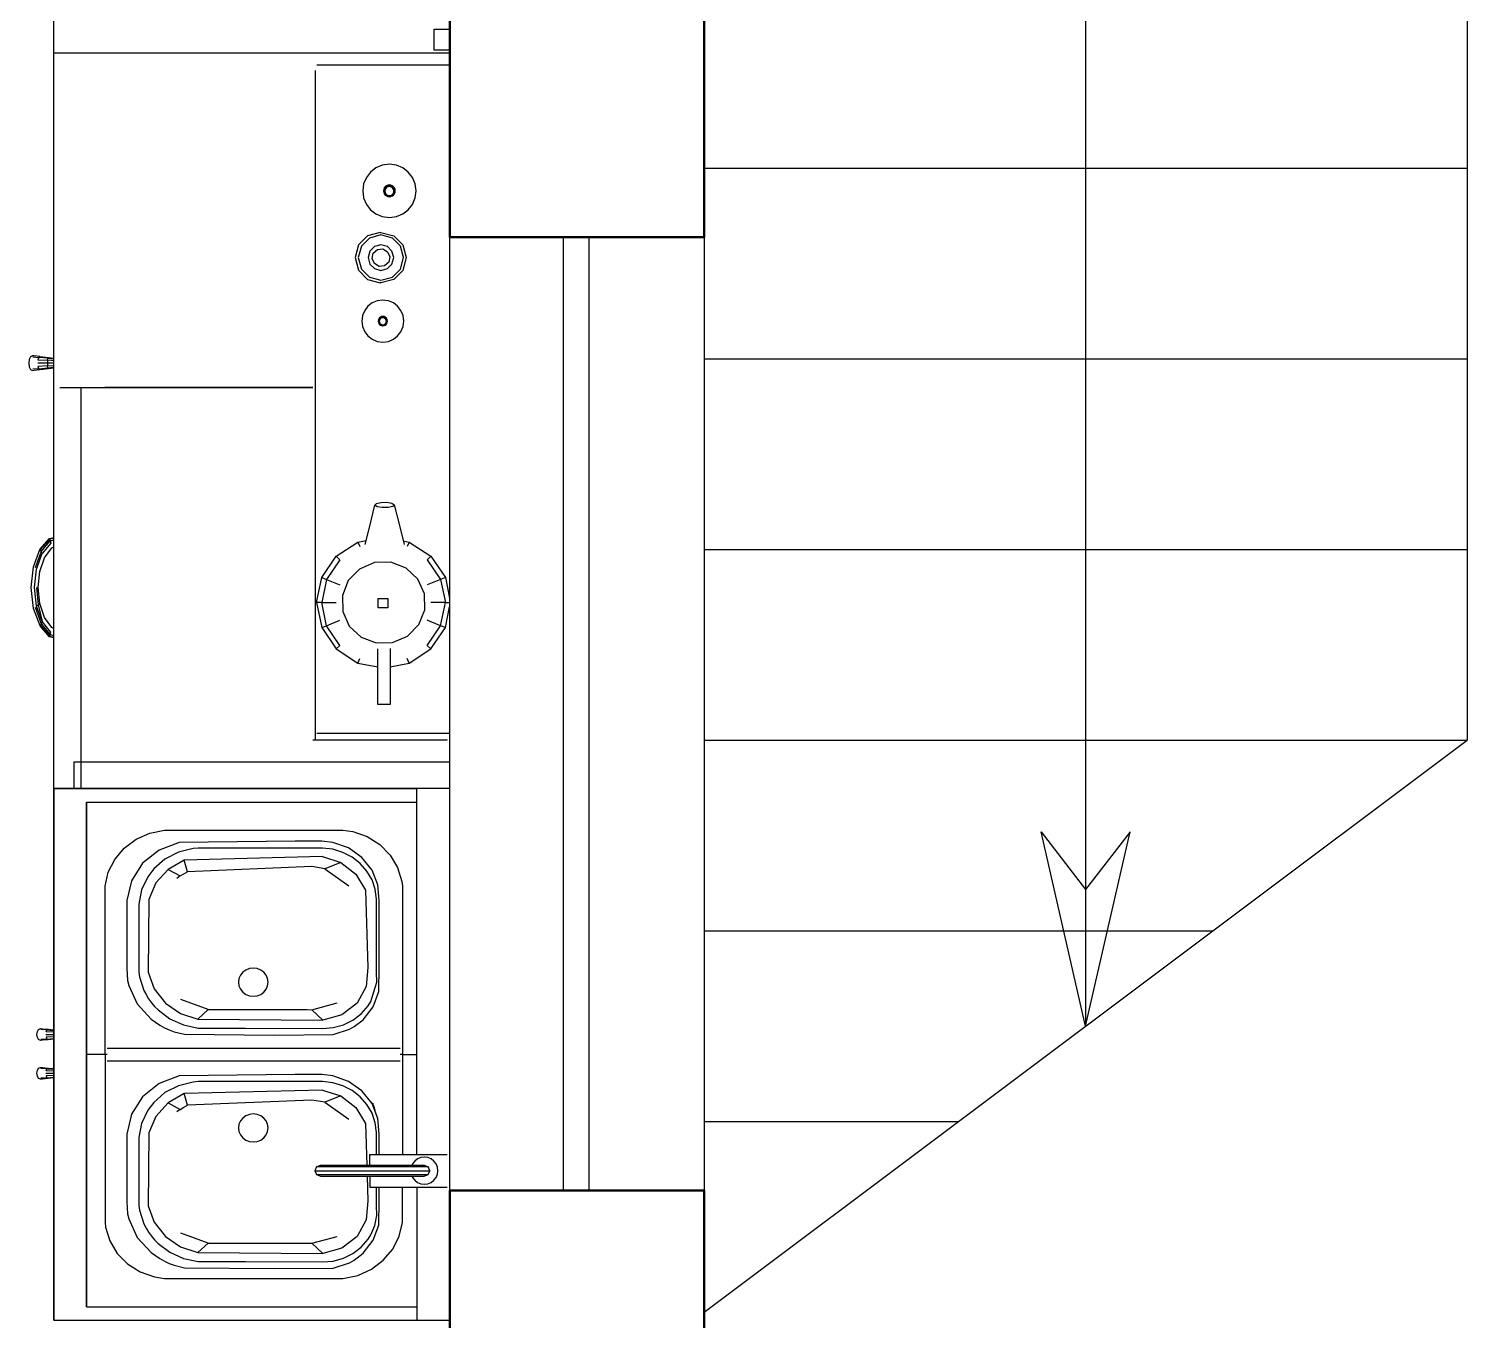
# Model space of a CAD drawing. Header units: inches. Extents: x 2870606 to 3671143, y -733551 to -473558.
# Drawn here: x 2881344 to 2883606, y -489362 to -487330 of the extents above; entities that cross this region are included whole.
import ezdxf

# ---------------------------------------------------------------- set-up
doc = ezdxf.new("R2010")
doc.units = ezdxf.units.IN
doc.header["$MEASUREMENT"] = 0

msp = doc.modelspace()

# ---------------------------------------------------------------- linework, layer by layer
at = {"color": 7, "lineweight": 50}
for p, q in [((2882405.64, -480657.31), (2882405.64, -487657.56)), ((2882005.64, -485907.37), (2882005.64, -487657.56)), ((2882005.64, -487657.56), (2882405.64, -487657.56)), ((2882005.64, -489157.56), (2882005.64, -490657.37)), ((2882005.64, -489157.56), (2882405.64, -489157.56)), ((2882405.64, -489157.56), (2882405.64, -491057.37))]:
    msp.add_line(p, q, dxfattribs=at)
at = {"color": 7}
for p, q in [((2883605.95, -483949.31), (2883605.95, -488449.31)), ((2883005.79, -484001.68), (2883005.79, -488899.31)), ((2882405.64, -487549.31), (2883605.95, -487549.31)), ((2882405.64, -487849.31), (2883605.95, -487849.31)), ((2882405.64, -488149.31), (2883605.95, -488149.31)), ((2882405.64, -488449.31), (2883605.95, -488449.31)), ((2882405.64, -489349.31), (2883605.95, -488449.31)), ((2882405.64, -488749.31), (2883205.84, -488749.31)), ((2882405.64, -489049.31), (2882805.74, -489049.31)), ((2882405.64, -489157.56), (2882005.64, -489157.56))]:
    msp.add_line(p, q, dxfattribs=at)
for p, q in [((2881383.16, -487367.81), (2881383.13, -486525.84)), ((2881981.24, -487330.3), (2882005.6, -487330.3)), ((2881981.24, -487363.69), (2881981.24, -487330.3)), ((2881383.16, -487368.11), (2881382.98, -487368.11)), ((2881383.16, -487367.81), (2881388.4, -487367.81)), ((2881383.18, -487894.05), (2881383.16, -487367.81)), ((2881383.35, -487367.81), (2881383.16, -487367.81)), ((2881383.35, -487367.51), (2881388.58, -487367.51)), ((2881388.4, -487367.81), (2882005.41, -487367.79)), ((2881388.58, -487367.51), (2882005.6, -487367.49)), ((2882005.6, -487363.69), (2881981.24, -487363.69)), ((2881796.83, -487386.41), (2882005.41, -487386.4)), ((2881794.48, -488448.15), (2881794.44, -487395.68)), ((2881889.59, -487548.7), (2881881.1, -487555.27)), ((2881899.62, -487544.47), (2881889.59, -487548.7)), ((2881910.77, -487542.97), (2881899.62, -487544.47)), ((2881921.92, -487544.47), (2881910.77, -487542.97)), ((2881931.95, -487548.7), (2881921.92, -487544.47)), ((2881940.45, -487555.27), (2881931.95, -487548.7)), ((2881870.29, -487573.8), (2881868.79, -487584.96)), ((2881874.53, -487563.77), (2881870.29, -487573.8)), ((2881881.1, -487555.27), (2881874.53, -487563.77)), ((2881910.77, -487575.68), (2881908.31, -487576.01)), ((2881913.24, -487576.01), (2881910.77, -487575.68)), ((2881947.01, -487563.77), (2881940.45, -487555.27)), ((2881951.25, -487573.8), (2881947.01, -487563.77)), ((2881952.75, -487584.95), (2881951.25, -487573.8)), ((2881868.79, -487584.96), (2881870.3, -487596.11)), ((2881870.3, -487596.11), (2881874.53, -487606.14)), ((2881901.83, -487582.49), (2881901.5, -487584.96)), ((2881901.5, -487584.96), (2881901.83, -487587.42)), ((2881902.77, -487580.28), (2881901.83, -487582.49)), ((2881901.83, -487587.42), (2881902.77, -487589.63)), ((2881902.54, -487582.69), (2881902.23, -487584.96)), ((2881902.23, -487584.96), (2881902.54, -487587.23)), ((2881903.4, -487580.65), (2881902.54, -487582.69)), ((2881902.54, -487587.23), (2881903.4, -487589.27)), ((2881904.22, -487578.4), (2881902.77, -487580.28)), ((2881902.77, -487589.63), (2881904.22, -487591.51)), ((2881904.73, -487578.92), (2881903.4, -487580.65)), ((2881903.4, -487589.27), (2881904.73, -487590.99)), ((2881903.98, -487583.49), (2881903.73, -487585.36)), ((2881903.73, -487585.36), (2881903.98, -487587.23)), ((2881904.69, -487581.8), (2881903.98, -487583.49)), ((2881903.98, -487587.23), (2881904.69, -487588.91)), ((2881906.1, -487576.95), (2881904.22, -487578.4)), ((2881904.22, -487591.51), (2881906.1, -487592.96)), ((2881905.79, -487580.38), (2881904.69, -487581.8)), ((2881904.69, -487588.91), (2881905.79, -487590.34)), ((2881906.46, -487577.58), (2881904.73, -487578.92)), ((2881904.73, -487590.99), (2881906.46, -487592.33)), ((2881907.22, -487579.28), (2881905.79, -487580.38)), ((2881905.79, -487590.34), (2881907.22, -487591.44)), ((2881908.31, -487576.01), (2881906.1, -487576.95)), ((2881906.1, -487592.96), (2881908.31, -487593.9)), ((2881908.5, -487576.72), (2881906.46, -487577.58)), ((2881906.46, -487592.33), (2881908.5, -487593.19)), ((2881908.9, -487578.57), (2881907.22, -487579.28)), ((2881907.22, -487591.44), (2881908.9, -487592.15)), ((2881908.31, -487593.9), (2881910.77, -487594.23)), ((2881910.77, -487576.41), (2881908.5, -487576.72)), ((2881908.5, -487593.19), (2881910.77, -487593.5)), ((2881910.77, -487578.31), (2881908.9, -487578.57)), ((2881908.9, -487592.15), (2881910.77, -487592.41)), ((2881913.04, -487576.72), (2881910.77, -487576.41)), ((2881912.64, -487578.57), (2881910.77, -487578.31)), ((2881910.77, -487592.41), (2881912.64, -487592.15)), ((2881910.77, -487593.5), (2881913.04, -487593.19)), ((2881910.77, -487594.23), (2881913.24, -487593.9)), ((2881914.33, -487579.28), (2881912.64, -487578.57)), ((2881912.64, -487592.15), (2881914.33, -487591.44)), ((2881915.08, -487577.58), (2881913.04, -487576.72)), ((2881913.04, -487593.19), (2881915.08, -487592.33)), ((2881915.45, -487576.95), (2881913.24, -487576.01)), ((2881913.24, -487593.9), (2881915.45, -487592.96)), ((2881915.75, -487580.38), (2881914.33, -487579.28)), ((2881914.33, -487591.44), (2881915.75, -487590.34)), ((2881916.81, -487578.92), (2881915.08, -487577.58)), ((2881915.08, -487592.33), (2881916.81, -487590.99)), ((2881917.33, -487578.4), (2881915.45, -487576.95)), ((2881915.45, -487592.96), (2881917.33, -487591.51)), ((2881916.85, -487581.8), (2881915.75, -487580.38)), ((2881915.75, -487590.34), (2881916.85, -487588.91)), ((2881918.14, -487580.65), (2881916.81, -487578.92)), ((2881916.81, -487590.99), (2881918.14, -487589.27)), ((2881917.56, -487583.49), (2881916.85, -487581.8)), ((2881916.85, -487588.91), (2881917.56, -487587.23)), ((2881918.77, -487580.28), (2881917.33, -487578.4)), ((2881917.33, -487591.51), (2881918.77, -487589.63)), ((2881917.82, -487585.36), (2881917.56, -487583.49)), ((2881917.56, -487587.23), (2881917.82, -487585.36)), ((2881919.01, -487582.69), (2881918.14, -487580.65)), ((2881918.14, -487589.27), (2881919.01, -487587.23)), ((2881919.71, -487582.49), (2881918.77, -487580.28)), ((2881918.77, -487589.63), (2881919.71, -487587.42)), ((2881919.31, -487584.96), (2881919.01, -487582.69)), ((2881919.01, -487587.23), (2881919.31, -487584.96)), ((2881920.04, -487584.96), (2881919.71, -487582.49)), ((2881919.71, -487587.42), (2881920.04, -487584.96)), ((2881947.02, -487606.14), (2881951.25, -487596.11)), ((2881951.25, -487596.11), (2881952.75, -487584.95)), ((2881874.53, -487606.14), (2881881.1, -487614.64)), ((2881881.1, -487614.64), (2881889.59, -487621.21)), ((2881931.95, -487621.21), (2881940.45, -487614.64)), ((2881940.45, -487614.64), (2881947.02, -487606.14)), ((2881889.59, -487621.21), (2881899.62, -487625.44)), ((2881899.62, -487625.44), (2881910.77, -487626.95)), ((2881910.77, -487626.95), (2881921.93, -487625.44)), ((2881921.93, -487625.44), (2881931.95, -487621.21)), ((2881876.49, -487655.73), (2881862.28, -487669.95)), ((2881879.57, -487659.21), (2881866.78, -487672)), ((2881896.47, -487650.32), (2881876.49, -487655.73)), ((2881897.56, -487654.33), (2881879.57, -487659.21)), ((2881896.44, -487650.74), (2881896.47, -487650.32)), ((2881896.44, -487650.67), (2881897.56, -487650.37)), ((2881897.56, -487650.37), (2881917.54, -487655.79)), ((2881915.55, -487659.21), (2881897.56, -487654.33)), ((2881928.34, -487672), (2881915.55, -487659.21)), ((2881917.54, -487655.79), (2881931.76, -487670)), ((2882005.64, -489157.56), (2882005.64, -487657.56)), ((2882184.28, -487657.56), (2882184.28, -489157.56)), ((2882224.28, -487657.56), (2882224.28, -489157.56)), ((2882405.64, -487657.56), (2882405.64, -489157.56)), ((2881862.28, -487669.95), (2881856.86, -487689.94)), ((2881866.78, -487672), (2881861.91, -487690)), ((2881880.28, -487679.89), (2881877.54, -487690)), ((2881887.46, -487672.71), (2881880.28, -487679.89)), ((2881883.65, -487691.55), (2881885.43, -487683.09)), ((2881885.43, -487683.09), (2881891.85, -487677.29)), ((2881897.56, -487669.97), (2881887.46, -487672.71)), ((2881891.85, -487677.29), (2881900.44, -487676.37)), ((2881907.66, -487672.71), (2881897.56, -487669.97)), ((2881900.44, -487676.37), (2881907.94, -487680.68)), ((2881914.84, -487679.89), (2881907.66, -487672.71)), ((2881907.94, -487680.68), (2881911.47, -487688.57)), ((2881911.47, -487688.57), (2881909.69, -487697.03)), ((2881917.58, -487689.99), (2881914.84, -487679.89)), ((2881933.21, -487689.99), (2881928.34, -487672)), ((2881931.76, -487670), (2881937.17, -487689.99)), ((2881856.86, -487689.94), (2881862.28, -487709.93)), ((2881861.91, -487690), (2881866.78, -487707.99)), ((2881862.28, -487709.93), (2881876.49, -487724.15)), ((2881866.78, -487707.99), (2881879.58, -487720.78)), ((2881877.54, -487690), (2881880.28, -487700.1)), ((2881880.28, -487700.1), (2881887.46, -487707.28)), ((2881887.18, -487699.44), (2881883.65, -487691.55)), ((2881894.68, -487703.75), (2881887.18, -487699.44)), ((2881887.46, -487707.28), (2881897.56, -487710.02)), ((2881903.27, -487702.83), (2881894.68, -487703.75)), ((2881897.56, -487710.02), (2881907.66, -487707.28)), ((2881909.69, -487697.03), (2881903.27, -487702.83)), ((2881907.66, -487707.28), (2881914.84, -487700.1)), ((2881914.84, -487700.1), (2881917.58, -487689.99)), ((2881915.55, -487720.78), (2881928.34, -487707.98)), ((2881931.76, -487709.98), (2881917.55, -487724.2)), ((2881928.34, -487707.98), (2881933.21, -487689.99)), ((2881937.17, -487689.99), (2881931.76, -487709.98)), ((2881876.49, -487724.15), (2881896.48, -487729.56)), ((2881879.58, -487720.78), (2881897.56, -487725.65)), ((2881896.48, -487729.56), (2881896.44, -487729.26)), ((2881897.56, -487729.62), (2881896.45, -487729.32)), ((2881897.56, -487725.65), (2881915.55, -487720.78)), ((2881917.55, -487724.2), (2881897.56, -487729.62)), ((2881900.45, -487756.76), (2881891.68, -487757.94)), ((2881909.23, -487757.94), (2881900.45, -487756.76)), ((2881871.93, -487773.13), (2881868.6, -487781.03)), ((2881877.1, -487766.45), (2881871.93, -487773.13)), ((2881883.79, -487761.28), (2881877.1, -487766.45)), ((2881891.68, -487757.94), (2881883.79, -487761.28)), ((2881917.11, -487761.28), (2881909.23, -487757.94)), ((2881923.8, -487766.44), (2881917.11, -487761.28)), ((2881928.97, -487773.13), (2881923.8, -487766.44)), ((2881932.3, -487781.02), (2881928.97, -487773.13)), ((2881868.6, -487781.03), (2881867.42, -487789.8)), ((2881867.42, -487789.8), (2881868.6, -487798.58)), ((2881868.6, -487798.58), (2881871.93, -487806.47)), ((2881893.42, -487787.86), (2881893.16, -487789.8)), ((2881893.16, -487789.8), (2881893.42, -487791.74)), ((2881894.15, -487786.12), (2881893.42, -487787.86)), ((2881893.42, -487791.74), (2881894.15, -487793.48)), ((2881893.97, -487788.02), (2881893.73, -487789.8)), ((2881893.73, -487789.8), (2881893.97, -487791.59)), ((2881894.65, -487786.41), (2881893.97, -487788.02)), ((2881893.97, -487791.59), (2881894.65, -487793.19)), ((2881895.29, -487784.64), (2881894.15, -487786.12)), ((2881894.15, -487793.48), (2881895.29, -487794.96)), ((2881895.7, -487785.05), (2881894.65, -487786.41)), ((2881894.65, -487793.19), (2881895.7, -487794.55)), ((2881895.11, -487788.65), (2881894.91, -487790.12)), ((2881894.91, -487790.12), (2881895.11, -487791.59)), ((2881895.67, -487787.32), (2881895.11, -487788.65)), ((2881895.11, -487791.59), (2881895.67, -487792.92)), ((2881896.77, -487783.5), (2881895.29, -487784.64)), ((2881895.29, -487794.96), (2881896.77, -487796.1)), ((2881896.53, -487786.2), (2881895.67, -487787.32)), ((2881895.67, -487792.92), (2881896.53, -487794.04)), ((2881897.06, -487784), (2881895.7, -487785.05)), ((2881895.7, -487794.55), (2881897.06, -487795.61)), ((2881897.65, -487785.33), (2881896.53, -487786.2)), ((2881896.53, -487794.04), (2881897.65, -487794.91)), ((2881898.51, -487782.77), (2881896.77, -487783.5)), ((2881896.77, -487796.1), (2881898.51, -487796.84)), ((2881898.67, -487783.32), (2881897.06, -487784)), ((2881897.06, -487795.61), (2881898.67, -487796.28)), ((2881898.98, -487784.77), (2881897.65, -487785.33)), ((2881897.65, -487794.91), (2881898.98, -487795.47)), ((2881900.45, -487782.51), (2881898.51, -487782.77)), ((2881898.51, -487796.84), (2881900.45, -487797.1)), ((2881900.45, -487783.08), (2881898.67, -487783.32)), ((2881898.67, -487796.28), (2881900.45, -487796.52)), ((2881900.45, -487784.58), (2881898.98, -487784.77)), ((2881898.98, -487795.47), (2881900.45, -487795.66)), ((2881902.39, -487782.77), (2881900.45, -487782.51)), ((2881902.24, -487783.32), (2881900.45, -487783.08)), ((2881901.92, -487784.77), (2881900.45, -487784.58)), ((2881900.45, -487795.66), (2881901.92, -487795.47)), ((2881900.45, -487796.52), (2881902.24, -487796.28)), ((2881900.45, -487797.1), (2881902.39, -487796.84)), ((2881903.25, -487785.33), (2881901.92, -487784.77)), ((2881901.92, -487795.47), (2881903.25, -487794.91)), ((2881903.84, -487784), (2881902.24, -487783.32)), ((2881902.24, -487796.28), (2881903.84, -487795.61)), ((2881904.13, -487783.5), (2881902.39, -487782.77)), ((2881902.39, -487796.84), (2881904.13, -487796.1)), ((2881904.37, -487786.2), (2881903.25, -487785.33)), ((2881903.25, -487794.91), (2881904.37, -487794.04)), ((2881905.2, -487785.05), (2881903.84, -487784)), ((2881903.84, -487795.61), (2881905.2, -487794.55)), ((2881905.61, -487784.64), (2881904.13, -487783.5)), ((2881904.13, -487796.1), (2881905.61, -487794.96)), ((2881905.24, -487787.32), (2881904.37, -487786.2)), ((2881904.37, -487794.04), (2881905.24, -487792.92)), ((2881906.25, -487786.41), (2881905.2, -487785.05)), ((2881905.2, -487794.55), (2881906.25, -487793.19)), ((2881905.8, -487788.65), (2881905.24, -487787.32)), ((2881905.24, -487792.92), (2881905.8, -487791.59)), ((2881906.75, -487786.12), (2881905.61, -487784.64)), ((2881905.61, -487794.96), (2881906.75, -487793.48)), ((2881905.99, -487790.12), (2881905.8, -487788.65)), ((2881905.8, -487791.59), (2881905.99, -487790.12)), ((2881906.93, -487788.02), (2881906.25, -487786.41)), ((2881906.25, -487793.19), (2881906.93, -487791.59)), ((2881907.49, -487787.86), (2881906.75, -487786.12)), ((2881906.75, -487793.48), (2881907.49, -487791.74)), ((2881907.17, -487789.8), (2881906.93, -487788.02)), ((2881906.93, -487791.59), (2881907.17, -487789.8)), ((2881907.75, -487789.8), (2881907.49, -487787.86)), ((2881907.49, -487791.74), (2881907.75, -487789.8)), ((2881928.97, -487806.47), (2881932.3, -487798.58)), ((2881933.48, -487789.8), (2881932.3, -487781.02)), ((2881932.3, -487798.58), (2881933.48, -487789.8)), ((2881871.93, -487806.47), (2881877.1, -487813.16)), ((2881877.1, -487813.16), (2881883.79, -487818.33)), ((2881883.79, -487818.33), (2881891.68, -487821.66)), ((2881891.68, -487821.66), (2881900.45, -487822.85)), ((2881900.45, -487822.85), (2881909.23, -487821.66)), ((2881909.23, -487821.66), (2881917.12, -487818.33)), ((2881917.12, -487818.33), (2881923.8, -487813.16)), ((2881923.8, -487813.16), (2881928.97, -487806.47)), ((2881346.43, -487845.93), (2881344.38, -487850.14)), ((2881349.24, -487844.38), (2881346.43, -487845.93)), ((2881352.34, -487844.69), (2881349.24, -487844.38)), ((2881349.82, -487846.19), (2881359.43, -487846.99)), ((2881361.2, -487845.62), (2881352.34, -487844.69)), ((2881359.43, -487846.99), (2881358.13, -487850.76)), ((2881359.43, -487846.99), (2881361.2, -487845.62)), ((2881373.63, -487848.33), (2881359.43, -487846.99)), ((2881361.2, -487845.62), (2881374.45, -487847.16)), ((2881374.45, -487847.16), (2881373.63, -487848.33)), ((2881374.45, -487847.16), (2881383.18, -487848.36)), ((2881344.38, -487850.14), (2881343.62, -487855.9)), ((2881343.62, -487855.9), (2881344.38, -487861.65)), ((2881344.38, -487861.65), (2881346.43, -487865.87)), ((2881346.43, -487865.87), (2881349.24, -487867.41)), ((2881349.24, -487867.41), (2881352.35, -487867.1)), ((2881359.43, -487864.8), (2881349.82, -487865.6)), ((2881352.35, -487867.1), (2881361.2, -487866.17)), ((2881372.82, -487855.9), (2881357.66, -487855.9)), ((2881358.13, -487850.76), (2881373.04, -487851.53)), ((2881373.04, -487860.26), (2881358.13, -487861.03)), ((2881358.13, -487861.03), (2881359.43, -487864.8)), ((2881359.43, -487864.8), (2881373.64, -487863.46)), ((2881361.2, -487866.17), (2881359.43, -487864.8)), ((2881361.2, -487866.17), (2881374.45, -487864.63)), ((2881373.04, -487851.53), (2881372.82, -487855.9)), ((2881383.18, -487855.9), (2881372.82, -487855.9)), ((2881372.82, -487855.9), (2881373.04, -487860.26)), ((2881373.04, -487851.53), (2881373.63, -487848.33)), ((2881383.18, -487852.17), (2881373.04, -487851.53)), ((2881373.04, -487860.26), (2881383.18, -487859.62)), ((2881373.64, -487863.46), (2881373.04, -487860.26)), ((2881373.63, -487848.33), (2881383.18, -487849.41)), ((2881373.64, -487863.46), (2881383.18, -487862.38)), ((2881374.45, -487864.63), (2881373.64, -487863.46)), ((2881374.45, -487864.63), (2881383.18, -487863.43)), ((2881383.2, -488525.35), (2881383.18, -487894.04)), ((2881392.22, -487894.45), (2881790.62, -487894.44)), ((2881415.78, -487894.39), (2881790.62, -487894.42)), ((2881425.28, -487894.04), (2881425.3, -488525.35)), ((2881790.62, -487894.4), (2881463.14, -487894.38)), ((2881463.14, -487894.38), (2881463.17, -487894.4)), ((2881879.84, -488112.32), (2881888.05, -488079.58)), ((2881888.05, -488079.58), (2881890.35, -488076.93)), ((2881891.53, -488081.84), (2881888.05, -488079.58)), ((2881890.35, -488076.93), (2881897.55, -488074.97)), ((2881899.47, -488083.05), (2881891.53, -488081.84)), ((2881897.55, -488074.97), (2881906.91, -488074.75)), ((2881908.82, -488082.9), (2881899.47, -488083.05)), ((2881906.91, -488074.75), (2881914.84, -488076.42)), ((2881916.02, -488081.43), (2881908.82, -488082.9)), ((2881914.84, -488076.42), (2881918.32, -488079.03)), ((2881918.32, -488079.03), (2881916.02, -488081.43)), ((2881918.32, -488079.03), (2881926.54, -488111.17)), ((2881872.79, -488141.37), (2881879.84, -488112.32)), ((2881926.54, -488111.17), (2881933.93, -488141.13)), ((2881361.28, -488149.02), (2881376.45, -488131.89)), ((2881376.67, -488132.86), (2881361.76, -488149.9)), ((2881363.05, -488152.3), (2881377.27, -488135.53)), ((2881378.08, -488139.18), (2881364.83, -488155.59)), ((2881376.45, -488131.89), (2881383.19, -488130.16)), ((2881376.45, -488131.89), (2881376.67, -488132.86)), ((2881383.19, -488131.1), (2881376.67, -488132.86)), ((2881376.67, -488132.86), (2881377.27, -488135.53)), ((2881377.27, -488135.53), (2881383.19, -488133.7)), ((2881377.27, -488135.53), (2881378.08, -488139.18)), ((2881827.21, -488159.73), (2881861.34, -488137.38)), ((2881861.34, -488137.38), (2881874.37, -488134.84)), ((2881861.34, -488137.38), (2881864.41, -488144.63)), ((2881932.56, -488135.56), (2881941.88, -488137.38)), ((2881941.88, -488137.38), (2881938.81, -488144.63)), ((2881941.88, -488137.38), (2881976.01, -488159.73)), ((2881350.92, -488176.27), (2881361.28, -488149.02)), ((2881363.05, -488152.3), (2881353.45, -488178.21)), ((2881355.97, -488180.14), (2881364.83, -488155.59)), ((2881361.02, -488184.02), (2881368.37, -488162.16)), ((2881361.76, -488149.9), (2881363.05, -488152.3)), ((2881364.83, -488155.59), (2881363.05, -488152.3)), ((2881368.37, -488162.16), (2881379.71, -488146.47)), ((2881379.71, -488146.47), (2881383.19, -488144.71)), ((2881804.4, -488193.19), (2881827.21, -488159.73)), ((2881827.21, -488159.73), (2881832.88, -488165.28)), ((2881976.01, -488159.73), (2881970.35, -488165.28)), ((2881976.01, -488159.73), (2881998.82, -488193.18)), ((2881347.25, -488209.11), (2881350.92, -488176.27)), ((2881352.86, -488209.11), (2881355.97, -488180.14)), ((2881358.48, -488209.11), (2881361.02, -488184.02)), ((2881832.88, -488165.28), (2881811.8, -488196.19)), ((2881863.91, -488179.88), (2881846.18, -488198.04)), ((2881887.39, -488169.76), (2881863.91, -488179.88)), ((2881913.03, -488169.21), (2881887.39, -488169.76)), ((2881936.93, -488178.32), (2881913.03, -488169.21)), ((2881955.45, -488195.7), (2881936.93, -488178.32)), ((2881970.35, -488165.28), (2881991.42, -488196.19)), ((2881350.92, -488241.95), (2881347.25, -488209.11)), ((2881355.97, -488238.08), (2881352.86, -488209.11)), ((2881355.67, -488209.11), (2881358.5, -488236.14)), ((2881361.02, -488234.2), (2881358.48, -488209.11)), ((2881796.4, -488232.65), (2881804.4, -488193.19)), ((2881804.4, -488193.19), (2881811.8, -488196.19)), ((2881811.8, -488196.19), (2881804.41, -488232.65)), ((2881811.8, -488196.19), (2881832.88, -488204.74)), ((2881846.18, -488198.04), (2881836.89, -488221.46)), ((2881965.78, -488218.7), (2881955.45, -488195.7)), ((2881991.42, -488196.19), (2881970.35, -488204.74)), ((2881998.82, -488193.18), (2881991.42, -488196.19)), ((2881991.42, -488196.19), (2881998.82, -488232.64)), ((2881998.82, -488193.18), (2882005.44, -488225.79)), ((2881836.89, -488221.46), (2881837.44, -488246.59)), ((2881892.91, -488226.18), (2881908.14, -488226.18)), ((2881892.91, -488241.1), (2881892.91, -488226.18)), ((2881908.14, -488226.18), (2881908.14, -488241.1)), ((2881966.34, -488243.83), (2881965.78, -488218.7)), ((2881361.29, -488269.2), (2881350.92, -488241.95)), ((2881353.45, -488240.01), (2881363.06, -488265.92)), ((2881355.97, -488238.08), (2881358.5, -488236.14)), ((2881364.83, -488262.63), (2881355.97, -488238.08)), ((2881358.5, -488236.14), (2881360.35, -488234.72)), ((2881358.5, -488236.14), (2881364.83, -488262.63)), ((2881368.38, -488256.06), (2881361.02, -488234.2)), ((2881804.41, -488232.65), (2881796.4, -488232.65)), ((2881796.4, -488232.65), (2881804.41, -488272.11)), ((2881804.41, -488232.65), (2881827.21, -488232.65)), ((2881811.81, -488269.11), (2881804.41, -488232.65)), ((2881837.44, -488246.59), (2881847.78, -488269.6)), ((2881908.14, -488241.1), (2881892.91, -488241.1)), ((2881957.05, -488267.25), (2881966.34, -488243.83)), ((2881998.82, -488232.64), (2881976.01, -488232.64)), ((2881991.42, -488269.1), (2881998.82, -488232.64)), ((2881998.82, -488232.64), (2882005.44, -488232.64)), ((2881998.82, -488272.1), (2882005.44, -488239.49)), ((2881376.45, -488286.33), (2881361.29, -488269.2)), ((2881363.06, -488265.92), (2881361.76, -488268.32)), ((2881361.76, -488268.32), (2881376.67, -488285.36)), ((2881364.83, -488262.63), (2881363.06, -488265.92)), ((2881363.06, -488265.92), (2881377.27, -488282.69)), ((2881378.09, -488279.04), (2881364.83, -488262.63)), ((2881379.72, -488271.75), (2881368.38, -488256.06)), ((2881383.19, -488273.51), (2881379.72, -488271.75)), ((2881804.41, -488272.11), (2881811.81, -488269.11)), ((2881804.41, -488272.11), (2881827.22, -488305.56)), ((2881811.81, -488269.11), (2881832.88, -488260.55)), ((2881832.88, -488300.01), (2881811.81, -488269.11)), ((2881847.78, -488269.6), (2881866.3, -488286.98)), ((2881939.31, -488285.41), (2881957.05, -488267.25)), ((2881991.42, -488269.1), (2881970.35, -488260.55)), ((2881970.35, -488300.01), (2881991.42, -488269.1)), ((2881976.02, -488305.56), (2881998.82, -488272.1)), ((2881998.82, -488272.1), (2881991.42, -488269.1)), ((2881376.45, -488286.33), (2881376.67, -488285.36)), ((2881383.19, -488288.06), (2881376.45, -488286.33)), ((2881376.67, -488285.36), (2881377.27, -488282.69)), ((2881376.67, -488285.36), (2881383.19, -488287.11)), ((2881377.27, -488282.69), (2881378.09, -488279.04)), ((2881377.27, -488282.69), (2881383.19, -488284.52)), ((2881866.3, -488286.98), (2881890.2, -488296.08)), ((2881890.2, -488296.08), (2881915.84, -488295.53)), ((2881915.84, -488295.53), (2881939.31, -488285.41)), ((2881827.22, -488305.56), (2881832.88, -488300.01)), ((2881827.22, -488305.56), (2881861.35, -488327.92)), ((2881861.35, -488327.92), (2881864.42, -488320.67)), ((2881892.47, -488392.86), (2881892.47, -488305.3)), ((2881911.94, -488305.18), (2881911.94, -488311.94)), ((2881911.94, -488311.94), (2881911.94, -488317.41)), ((2881911.94, -488317.41), (2881911.94, -488327.58)), ((2881941.88, -488327.91), (2881938.82, -488320.66)), ((2881941.88, -488327.91), (2881976.02, -488305.56)), ((2881976.02, -488305.56), (2881970.35, -488300.01)), ((2881861.35, -488327.92), (2881892.47, -488333.98)), ((2881911.94, -488327.58), (2881911.94, -488345.48)), ((2881911.94, -488333.75), (2881941.88, -488327.91)), ((2881911.94, -488345.48), (2881911.94, -488363.58)), ((2881911.94, -488363.58), (2881911.94, -488378.65)), ((2881911.94, -488378.65), (2881911.94, -488388.61)), ((2881911.94, -488388.61), (2881911.94, -488392.85)), ((2881911.94, -488392.85), (2881892.47, -488392.86)), ((2882001.07, -488449.34), (2881790.64, -488449.35)), ((2882005.45, -488438.87), (2881796.87, -488438.88)), ((2882001.07, -488448.14), (2882001.07, -488449.34)), ((2881414.78, -488483.26), (2882005.34, -488483.24)), ((2881414.78, -488525.35), (2881414.78, -488483.26)), ((2881382.74, -488525.35), (2881954.07, -488525.35)), ((2881383.2, -489361.77), (2881383.17, -488519.79)), ((2881425.3, -488525.35), (2881383.2, -488525.35)), ((2881383.2, -488525.35), (2881383.2, -489361.39)), ((2882005.34, -488525.33), (2881414.78, -488525.35)), ((2881954.07, -489100.82), (2881954.07, -488525.35)), ((2881434.34, -488943.51), (2881434.34, -488546.46)), ((2881434.34, -488546.46), (2881434.34, -488953.43)), ((2881434.34, -488546.46), (2881954.07, -488546.46)), ((2881533.89, -488595.43), (2881557.13, -488590.58)), ((2881557.13, -488590.58), (2881837.78, -488590.58)), ((2881837.78, -488590.58), (2881853.55, -488593.02)), ((2881853.55, -488593.02), (2881875.92, -488600.88)), ((2881493.77, -488619.06), (2881512.4, -488605.09)), ((2881512.4, -488605.09), (2881533.89, -488595.43)), ((2881580.15, -488610.18), (2881548.59, -488622.06)), ((2881762.55, -488607.98), (2881580.15, -488610.18)), ((2881795.65, -488607.98), (2881762.55, -488607.98)), ((2881804.5, -488607.87), (2881795.65, -488607.98)), ((2881821.93, -488609.97), (2881804.5, -488607.87)), ((2881846.58, -488618.78), (2881821.93, -488609.97)), ((2881875.92, -488600.88), (2881895.81, -488613.46)), ((2881895.81, -488613.46), (2881912.02, -488629.99)), ((2881468.72, -488656.89), (2881478.96, -488636.63)), ((2881478.96, -488636.63), (2881493.77, -488619.06)), ((2881548.59, -488622.06), (2881522.68, -488642.82)), ((2881557.8, -488636.42), (2881540.14, -488651.78)), ((2881578.92, -488625.5), (2881557.8, -488636.42)), ((2881588.09, -488637.97), (2881562.66, -488652.42)), ((2881602.14, -488619.71), (2881578.92, -488625.5)), ((2881805.62, -488632.42), (2881588.09, -488637.97)), ((2881593.45, -488656.16), (2881588.09, -488637.97)), ((2881610.16, -488618.99), (2881602.14, -488619.71)), ((2881805.41, -488618.88), (2881610.16, -488618.99)), ((2881821.82, -488620.86), (2881805.41, -488618.88)), ((2881805.62, -488632.42), (2881834.67, -488641.35)), ((2881837.55, -488625.69), (2881821.82, -488620.86)), ((2881852.12, -488633.26), (2881837.55, -488625.69)), ((2881867.66, -488633.71), (2881846.58, -488618.78)), ((2881864.86, -488643.2), (2881852.12, -488633.26)), ((2881883.5, -488653.59), (2881867.66, -488633.71)), ((2881912.02, -488629.99), (2881923.77, -488649.67)), ((2881463.58, -488678.81), (2881468.72, -488656.89)), ((2881522.68, -488642.82), (2881505.12, -488670.33)), ((2881540.14, -488651.78), (2881530.76, -488664.09)), ((2881562.66, -488652.42), (2881543.46, -488673.73)), ((2881562.66, -488652.42), (2881581.94, -488662.7)), ((2881581.94, -488662.7), (2881587.55, -488659.21)), ((2881587.55, -488659.21), (2881593.45, -488656.16)), ((2881788.64, -488648.05), (2881593.45, -488656.16)), ((2881809, -488651.43), (2881788.64, -488648.05)), ((2881834.67, -488641.35), (2881809, -488651.43)), ((2881809, -488651.43), (2881847.08, -488678.4)), ((2881834.67, -488641.35), (2881858.22, -488659.72)), ((2881858.22, -488659.72), (2881872.98, -488685.03)), ((2881875.41, -488655.22), (2881864.86, -488643.2)), ((2881883.44, -488668.97), (2881875.41, -488655.22)), ((2881892.83, -488676.84), (2881883.5, -488653.59)), ((2881923.77, -488649.67), (2881930.35, -488671.32)), ((2881463.58, -488929.92), (2881463.58, -488678.81)), ((2881505.12, -488670.33), (2881497.78, -488701.63)), ((2881530.76, -488664.09), (2881520.94, -488684.8)), ((2881543.46, -488673.73), (2881532.47, -488699.7)), ((2881581.94, -488662.7), (2881576.66, -488666.6)), ((2881888.56, -488683.8), (2881883.44, -488668.97)), ((2881890.66, -488699.28), (2881888.56, -488683.8)), ((2881894.94, -488701.63), (2881892.83, -488676.84)), ((2881930.35, -488671.32), (2881931.33, -488678.81)), ((2881931.33, -488678.81), (2881931.33, -488943.51)), ((2881497.78, -488701.63), (2881497.78, -488808.07)), ((2881520.94, -488684.8), (2881516.7, -488707.13)), ((2881532.47, -488699.7), (2881531.5, -488814.37)), ((2881872.98, -488685.03), (2881876.85, -488806.73)), ((2881890.54, -488813.94), (2881890.66, -488699.28)), ((2881894.94, -488805.95), (2881894.94, -488701.63)), ((2881516.7, -488707.13), (2881516.7, -488813.94)), ((2881497.78, -488808.07), (2881499, -488827.32)), ((2881516.7, -488813.94), (2881517.85, -488821.36)), ((2881531.5, -488814.37), (2881541.08, -488840.46)), ((2881676.4, -488818.9), (2881674.06, -488824.23)), ((2881680.12, -488814.32), (2881676.4, -488818.9)), ((2881684.97, -488810.81), (2881680.12, -488814.32)), ((2881690.62, -488808.61), (2881684.97, -488810.81)), ((2881696.68, -488807.85), (2881690.62, -488808.61)), ((2881702.74, -488808.61), (2881696.68, -488807.85)), ((2881708.39, -488810.81), (2881702.74, -488808.61)), ((2881713.24, -488814.32), (2881708.39, -488810.81)), ((2881716.96, -488818.9), (2881713.24, -488814.32)), ((2881719.3, -488824.23), (2881716.96, -488818.9)), ((2881876.85, -488806.73), (2881874.36, -488836.72)), ((2881890.88, -488829.88), (2881890.54, -488813.94)), ((2881894.14, -488844.74), (2881894.94, -488805.95)), ((2881499, -488827.32), (2881500.84, -488835.07)), ((2881500.84, -488835.07), (2881514.19, -488864.14)), ((2881517.85, -488821.36), (2881524.76, -488842.77)), ((2881541.08, -488840.46), (2881558.47, -488862.73)), ((2881674.06, -488824.23), (2881673.26, -488829.94)), ((2881673.26, -488829.94), (2881674.06, -488835.66)), ((2881674.06, -488835.66), (2881676.4, -488840.99)), ((2881676.4, -488840.99), (2881680.12, -488845.56)), ((2881713.24, -488845.56), (2881716.96, -488840.99)), ((2881716.96, -488840.99), (2881719.3, -488835.66)), ((2881720.1, -488829.94), (2881719.3, -488824.23)), ((2881719.3, -488835.66), (2881720.1, -488829.94)), ((2881874.36, -488836.72), (2881859.88, -488862.76)), ((2881881.55, -488860.28), (2881890.88, -488829.88)), ((2881514.19, -488864.14), (2881536.08, -488888.16)), ((2881524.76, -488842.77), (2881528.19, -488849.52)), ((2881528.19, -488849.52), (2881532.15, -488856.02)), ((2881532.15, -488856.02), (2881536.62, -488862.23)), ((2881536.62, -488862.23), (2881541.56, -488868.08)), ((2881558.47, -488862.73), (2881582.08, -488879.13)), ((2881625.65, -488873), (2881582.91, -488857.32)), ((2881680.12, -488845.56), (2881684.97, -488849.07)), ((2881684.97, -488849.07), (2881690.62, -488851.28)), ((2881690.62, -488851.28), (2881696.68, -488852.03)), ((2881696.68, -488852.03), (2881702.74, -488851.28)), ((2881702.74, -488851.28), (2881708.39, -488849.07)), ((2881708.39, -488849.07), (2881713.24, -488845.56)), ((2881788.76, -488873.47), (2881828.82, -488862.52)), ((2881859.88, -488862.76), (2881835.78, -488881.3)), ((2881877.23, -488867.17), (2881881.55, -488860.28)), ((2881885.39, -488868.67), (2881894.14, -488844.74)), ((2881541.56, -488868.08), (2881546.95, -488873.56)), ((2881546.95, -488873.56), (2881565.54, -488887.51)), ((2881565.54, -488887.51), (2881586.98, -488897.19)), ((2881582.08, -488879.13), (2881609.75, -488888.16)), ((2881609.75, -488888.16), (2881625.65, -488873)), ((2881625.65, -488873), (2881781.69, -488873)), ((2881781.69, -488873), (2881788.76, -488873.47)), ((2881805.91, -488889.46), (2881788.76, -488873.47)), ((2881835.78, -488881.3), (2881805.91, -488889.46)), ((2881853.53, -488889.53), (2881866.57, -488879.48)), ((2881866.57, -488879.48), (2881877.23, -488867.17)), ((2881869.48, -488889.06), (2881885.39, -488868.67)), ((2881356.35, -488912.22), (2881357.1, -488907.62)), ((2881357.1, -488907.62), (2881359.15, -488904.25)), ((2881359.15, -488904.25), (2881361.96, -488903.01)), ((2881361.96, -488903.01), (2881365.07, -488903.26)), ((2881372.15, -488905.1), (2881362.55, -488904.46)), ((2881365.07, -488903.26), (2881373.93, -488904)), ((2881370.86, -488908.11), (2881372.15, -488905.1)), ((2881383.2, -488908.62), (2881370.86, -488908.11)), ((2881373.93, -488904), (2881372.15, -488905.1)), ((2881372.15, -488905.1), (2881383.2, -488905.93)), ((2881373.93, -488904), (2881383.2, -488904.86)), ((2881536.08, -488888.16), (2881549.66, -488897.6)), ((2881543.02, -488892.98), (2881543.11, -488893.07)), ((2881549.66, -488897.6), (2881556.99, -488901.57)), ((2881556.99, -488901.57), (2881564.59, -488905)), ((2881564.59, -488905), (2881572.44, -488907.87)), ((2881572.44, -488907.87), (2881588.71, -488911.92)), ((2881586.98, -488897.19), (2881610.17, -488902.08)), ((2881609.75, -488888.16), (2881805.91, -488889.46)), ((2881610.17, -488902.08), (2881684.71, -488902.08)), ((2881684.71, -488902.08), (2881805.55, -488902.65)), ((2881805.55, -488902.65), (2881822.34, -488901.37)), ((2881822.34, -488901.37), (2881838.52, -488896.95)), ((2881822.48, -488912.32), (2881847.86, -488904.06)), ((2881838.52, -488896.95), (2881853.53, -488889.53)), ((2881847.86, -488904.06), (2881855.62, -488899.74)), ((2881855.62, -488899.74), (2881869.48, -488889.06)), ((2881357.1, -488916.82), (2881356.35, -488912.22)), ((2881359.15, -488920.19), (2881357.1, -488916.82)), ((2881361.96, -488921.43), (2881359.15, -488920.19)), ((2881365.07, -488921.18), (2881361.96, -488921.43)), ((2881372.15, -488919.34), (2881362.55, -488919.98)), ((2881373.93, -488920.44), (2881365.07, -488921.18)), ((2881370.38, -488912.22), (2881383.2, -488912.22)), ((2881383.2, -488915.82), (2881370.86, -488916.33)), ((2881370.86, -488916.33), (2881372.15, -488919.34)), ((2881372.15, -488919.34), (2881383.2, -488918.51)), ((2881373.93, -488920.44), (2881372.15, -488919.34)), ((2881383.2, -488919.58), (2881373.93, -488920.44)), ((2881463.59, -488943.51), (2881463.58, -488929.92)), ((2881588.71, -488911.92), (2881729.46, -488913.07)), ((2881729.46, -488913.07), (2881822.48, -488912.32)), ((2881434.34, -488933.59), (2881434.34, -489340.56)), ((2881434.34, -488943.06), (2881467.02, -488943.06)), ((2881434.34, -489340.56), (2881434.34, -488943.06)), ((2881463.58, -488943.06), (2881463.58, -489207.75)), ((2881467.02, -488933.59), (2881927.89, -488933.59)), ((2881467.02, -488953.43), (2881927.89, -488953.43)), ((2881927.89, -488943.06), (2881931.32, -488943.06)), ((2881931.33, -488943.51), (2881927.89, -488943.51)), ((2881931.32, -488943.06), (2881931.33, -488956.64)), ((2881931.33, -488943.51), (2881954.07, -488943.51)), ((2881356.35, -488973.29), (2881357.1, -488968.68)), ((2881357.1, -488977.89), (2881356.35, -488973.29)), ((2881357.1, -488968.68), (2881359.15, -488965.31)), ((2881359.15, -488981.26), (2881357.1, -488977.89)), ((2881359.15, -488965.31), (2881361.96, -488964.08)), ((2881361.96, -488964.08), (2881365.07, -488964.33)), ((2881372.15, -488966.17), (2881362.55, -488965.53)), ((2881365.07, -488964.33), (2881373.93, -488965.07)), ((2881370.38, -488973.29), (2881383.2, -488973.29)), ((2881370.86, -488969.18), (2881372.15, -488966.17)), ((2881383.2, -488969.69), (2881370.86, -488969.18)), ((2881383.2, -488976.89), (2881370.86, -488977.4)), ((2881370.86, -488977.4), (2881372.15, -488980.41)), ((2881373.93, -488965.07), (2881372.15, -488966.17)), ((2881372.15, -488966.17), (2881383.2, -488967)), ((2881373.93, -488965.07), (2881383.2, -488965.93)), ((2881580.15, -488977.45), (2881548.59, -488989.33)), ((2881762.55, -488975.25), (2881580.15, -488977.45)), ((2881795.65, -488975.25), (2881762.55, -488975.25)), ((2881804.5, -488975.14), (2881795.65, -488975.25)), ((2881821.93, -488977.24), (2881804.5, -488975.14)), ((2881846.58, -488986.05), (2881821.93, -488977.24)), ((2881931.33, -488956.64), (2881931.33, -489100.82)), ((2881361.96, -488982.49), (2881359.15, -488981.26)), ((2881365.07, -488982.25), (2881361.96, -488982.49)), ((2881372.15, -488980.41), (2881362.55, -488981.05)), ((2881373.93, -488981.51), (2881365.07, -488982.25)), ((2881372.15, -488980.41), (2881383.2, -488979.57)), ((2881373.93, -488981.51), (2881372.15, -488980.41)), ((2881383.2, -488980.64), (2881373.93, -488981.51)), ((2881548.59, -488989.33), (2881522.68, -489010.09)), ((2881578.92, -488992.77), (2881557.8, -489003.69)), ((2881602.14, -488986.98), (2881578.92, -488992.77)), ((2881805.62, -488999.69), (2881588.09, -489005.24)), ((2881610.16, -488986.26), (2881602.14, -488986.98)), ((2881805.41, -488986.15), (2881610.16, -488986.26)), ((2881821.82, -488988.13), (2881805.41, -488986.15)), ((2881805.62, -488999.69), (2881834.67, -489008.62)), ((2881837.55, -488992.96), (2881821.82, -488988.13)), ((2881852.12, -489000.52), (2881837.55, -488992.96)), ((2881867.66, -489000.98), (2881846.58, -488986.05)), ((2881864.86, -489010.47), (2881852.12, -489000.52)), ((2881883.5, -489020.86), (2881867.66, -489000.98)), ((2881522.68, -489010.09), (2881505.12, -489037.59)), ((2881540.14, -489019.04), (2881530.76, -489031.36)), ((2881557.8, -489003.69), (2881540.14, -489019.04)), ((2881562.66, -489019.69), (2881543.46, -489041)), ((2881588.09, -489005.24), (2881562.66, -489019.69)), ((2881562.66, -489019.69), (2881581.94, -489029.97)), ((2881587.55, -489026.48), (2881593.45, -489023.43)), ((2881593.45, -489023.43), (2881588.09, -489005.24)), ((2881788.64, -489015.32), (2881593.45, -489023.43)), ((2881809, -489018.7), (2881788.64, -489015.32)), ((2881834.67, -489008.62), (2881809, -489018.7)), ((2881809, -489018.7), (2881847.08, -489045.67)), ((2881834.67, -489008.62), (2881858.22, -489026.99)), ((2881875.41, -489022.49), (2881864.86, -489010.47)), ((2881883.44, -489036.24), (2881875.41, -489022.49)), ((2881882.51, -489019.62), (2881884.5, -489020.71)), ((2881884.5, -489020.71), (2881883.03, -489020.28)), ((2881892.83, -489044.11), (2881883.5, -489020.86)), ((2881884.5, -489020.71), (2881884.98, -489022.03)), ((2881884.98, -489022.03), (2881886.77, -489026.91)), ((2881505.12, -489037.59), (2881497.78, -489068.9)), ((2881530.76, -489031.36), (2881520.94, -489052.07)), ((2881543.46, -489041), (2881532.47, -489066.97)), ((2881581.94, -489029.97), (2881576.66, -489033.87)), ((2881581.94, -489029.97), (2881587.55, -489026.48)), ((2881680.12, -489043.62), (2881676.4, -489048.19)), ((2881684.97, -489040.11), (2881680.12, -489043.62)), ((2881690.62, -489037.9), (2881684.97, -489040.11)), ((2881696.68, -489037.15), (2881690.62, -489037.9)), ((2881702.74, -489037.9), (2881696.68, -489037.15)), ((2881708.39, -489040.11), (2881702.74, -489037.9)), ((2881713.24, -489043.62), (2881708.39, -489040.11)), ((2881716.96, -489048.19), (2881713.24, -489043.62)), ((2881858.22, -489026.99), (2881872.98, -489052.3)), ((2881888.56, -489051.07), (2881883.44, -489036.24)), ((2881886.77, -489026.91), (2881887.1, -489028.26)), ((2881888.14, -489032.44), (2881887.1, -489028.26)), ((2881887.1, -489028.26), (2881887.78, -489030.96)), ((2881887.78, -489030.96), (2881888.14, -489032.44)), ((2881894.94, -489068.9), (2881892.83, -489044.11)), ((2881497.78, -489068.9), (2881497.78, -489175.34)), ((2881520.94, -489052.07), (2881516.7, -489074.4)), ((2881532.47, -489066.97), (2881531.5, -489181.64)), ((2881674.06, -489053.52), (2881673.26, -489059.24)), ((2881673.26, -489059.24), (2881674.06, -489064.96)), ((2881676.4, -489048.19), (2881674.06, -489053.52)), ((2881674.06, -489064.96), (2881676.4, -489070.28)), ((2881719.3, -489053.52), (2881716.96, -489048.19)), ((2881716.96, -489070.28), (2881719.3, -489064.96)), ((2881720.1, -489059.24), (2881719.3, -489053.52)), ((2881719.3, -489064.96), (2881720.1, -489059.24)), ((2881872.98, -489052.3), (2881875.07, -489117.97)), ((2881890.66, -489066.55), (2881888.56, -489051.07)), ((2881890.62, -489100.82), (2881890.66, -489066.55)), ((2881894.94, -489100.82), (2881894.94, -489068.9)), ((2881516.7, -489074.4), (2881516.7, -489181.21)), ((2881676.4, -489070.28), (2881680.12, -489074.86)), ((2881680.12, -489074.86), (2881684.97, -489078.37)), ((2881684.97, -489078.37), (2881690.62, -489080.58)), ((2881690.62, -489080.58), (2881696.68, -489081.33)), ((2881696.68, -489081.33), (2881702.74, -489080.58)), ((2881702.74, -489080.58), (2881708.39, -489078.37)), ((2881708.39, -489078.37), (2881713.24, -489074.86)), ((2881713.24, -489074.86), (2881716.96, -489070.28)), ((2881880.13, -489101.7), (2881880.13, -489100.82)), ((2881880.13, -489100.82), (2882001.64, -489100.82)), ((2881880.13, -489104.26), (2881880.13, -489101.7)), ((2881880.13, -489108.34), (2881880.13, -489104.26)), ((2881880.13, -489113.66), (2881880.13, -489108.34)), ((2881880.13, -489117.96), (2881880.13, -489113.66)), ((2881950.57, -489111.36), (2881947.17, -489115.79)), ((2881955, -489107.97), (2881950.57, -489111.36)), ((2881960.16, -489105.83), (2881955, -489107.97)), ((2881965.69, -489105.1), (2881960.16, -489105.83)), ((2881971.23, -489105.83), (2881965.69, -489105.1)), ((2881976.39, -489107.97), (2881971.23, -489105.83)), ((2881980.82, -489111.36), (2881976.39, -489107.97)), ((2881984.22, -489115.79), (2881980.82, -489111.36)), ((2881796.22, -489120.5), (2881793.72, -489126.55)), ((2881793.72, -489126.55), (2881796.23, -489132.6)), ((2881793.72, -489126.55), (2881807.24, -489126.55)), ((2881796.22, -489120.5), (2881802.27, -489117.99)), ((2881809.37, -489120.5), (2881796.22, -489120.5)), ((2881796.23, -489132.6), (2881802.28, -489135.1)), ((2881796.23, -489132.6), (2881809.37, -489132.6)), ((2881802.27, -489117.99), (2881814.51, -489117.99)), ((2881802.28, -489135.1), (2881823.6, -489135.1)), ((2881807.24, -489126.55), (2881817.28, -489126.54)), ((2881819.13, -489120.49), (2881809.37, -489120.5)), ((2881809.37, -489132.6), (2881819.13, -489132.58)), ((2881814.51, -489117.99), (2881823.6, -489117.98)), ((2881817.28, -489126.54), (2881843.75, -489126.54)), ((2881844.86, -489120.49), (2881819.13, -489120.49)), ((2881819.13, -489132.58), (2881844.87, -489132.58)), ((2881823.6, -489117.98), (2881847.56, -489117.98)), ((2881823.6, -489135.1), (2881834.75, -489135.08)), ((2881834.75, -489135.08), (2881861.63, -489135.08)), ((2881843.75, -489126.54), (2881859.28, -489126.52)), ((2881859.96, -489120.47), (2881844.86, -489120.49)), ((2881844.87, -489132.58), (2881859.97, -489132.57)), ((2881847.56, -489117.98), (2881861.62, -489117.97)), ((2881859.28, -489126.52), (2881875.66, -489126.52)), ((2881875.88, -489120.47), (2881859.96, -489120.47)), ((2881859.97, -489132.57), (2881875.89, -489132.57)), ((2881861.62, -489117.97), (2881876.44, -489117.97)), ((2881861.63, -489135.08), (2881876.45, -489135.07)), ((2881875.62, -489135.08), (2881876.85, -489174)), ((2881875.66, -489126.52), (2881892.31, -489126.51)), ((2881892.08, -489120.46), (2881875.88, -489120.47)), ((2881875.89, -489132.57), (2881892.08, -489132.56)), ((2881876.44, -489117.97), (2881891.52, -489117.96)), ((2881876.45, -489135.07), (2881891.53, -489135.07)), ((2881880.13, -489135.07), (2881880.13, -489151.28)), ((2881891.52, -489117.96), (2881906.34, -489117.96)), ((2881891.53, -489135.07), (2881906.35, -489135.05)), ((2881908, -489120.46), (2881892.08, -489120.46)), ((2881892.08, -489132.56), (2881908, -489132.56)), ((2881892.31, -489126.51), (2881908.69, -489126.51)), ((2881906.34, -489117.96), (2881920.4, -489117.95)), ((2881906.35, -489135.05), (2881933.23, -489135.05)), ((2881923.1, -489120.45), (2881908, -489120.46)), ((2881908, -489132.56), (2881923.1, -489132.55)), ((2881908.69, -489126.51), (2881924.22, -489126.5)), ((2881920.4, -489117.95), (2881933.22, -489117.95)), ((2881936.87, -489120.45), (2881923.1, -489120.45)), ((2881923.1, -489132.55), (2881936.87, -489132.55)), ((2881924.22, -489126.5), (2881938.38, -489126.5)), ((2881933.22, -489117.95), (2881944.36, -489117.93)), ((2881933.23, -489135.05), (2881944.37, -489135.04)), ((2881948.84, -489120.44), (2881936.87, -489120.45)), ((2881936.87, -489132.55), (2881948.84, -489132.53)), ((2881938.38, -489126.5), (2881950.69, -489126.48)), ((2881944.36, -489117.93), (2881965.69, -489117.93)), ((2881944.37, -489135.04), (2881965.7, -489135.04)), ((2881947.17, -489115.79), (2881946.28, -489117.93)), ((2881946.29, -489135.04), (2881947.17, -489137.18)), ((2881971.74, -489120.44), (2881948.84, -489120.44)), ((2881948.84, -489132.53), (2881971.74, -489132.53)), ((2881950.69, -489126.48), (2881974.25, -489126.48)), ((2881965.69, -489117.93), (2881971.74, -489120.44)), ((2881965.69, -489117.93), (2881968.83, -489119.23)), ((2881965.7, -489135.04), (2881971.74, -489132.53)), ((2881971.74, -489132.53), (2881969.22, -489133.58)), ((2881974.25, -489126.48), (2881971.74, -489120.44)), ((2881971.74, -489120.44), (2881972.98, -489123.43)), ((2881971.74, -489132.53), (2881974.25, -489126.48)), ((2881974.25, -489126.48), (2881972.94, -489129.66)), ((2881986.36, -489120.95), (2881984.22, -489115.79)), ((2881984.22, -489137.18), (2881986.36, -489132.02)), ((2881987.09, -489126.48), (2881986.36, -489120.95)), ((2881986.36, -489132.02), (2881987.09, -489126.48)), ((2881880.13, -489151.28), (2881880.13, -489152.15)), ((2881880.13, -489152.15), (2882001.64, -489152.15)), ((2881890.54, -489181.21), (2881890.57, -489152.15)), ((2881894.94, -489173.22), (2881894.94, -489152.15)), ((2881931.33, -489207.75), (2881931.33, -489152.15)), ((2881947.17, -489137.18), (2881950.57, -489141.61)), ((2881950.57, -489141.61), (2881955, -489145.01)), ((2881954.07, -489152.15), (2881954.07, -489361.45)), ((2881955, -489145.01), (2881960.16, -489147.14)), ((2881960.16, -489147.14), (2881965.69, -489147.87)), ((2881965.69, -489147.87), (2881971.23, -489147.14)), ((2881971.23, -489147.14), (2881976.39, -489145.01)), ((2881976.39, -489145.01), (2881980.82, -489141.61)), ((2881980.82, -489141.61), (2881984.22, -489137.18)), ((2881497.78, -489175.34), (2881499, -489194.59)), ((2881516.7, -489181.21), (2881517.85, -489188.63)), ((2881531.5, -489181.64), (2881541.08, -489207.73)), ((2881876.85, -489174), (2881874.36, -489203.99)), ((2881890.88, -489197.15), (2881890.54, -489181.21)), ((2881894.14, -489212.01), (2881894.94, -489173.22)), ((2881499, -489194.59), (2881500.84, -489202.34)), ((2881500.84, -489202.34), (2881514.19, -489231.41)), ((2881517.85, -489188.63), (2881524.76, -489210.04)), ((2881874.36, -489203.99), (2881859.88, -489230.03)), ((2881887.86, -489212.76), (2881890.88, -489197.15)), ((2881463.58, -489207.75), (2881464.56, -489215.24)), ((2881464.56, -489215.24), (2881471.14, -489236.89)), ((2881524.76, -489210.04), (2881528.19, -489216.79)), ((2881528.19, -489216.79), (2881532.15, -489223.29)), ((2881532.15, -489223.29), (2881536.62, -489229.5)), ((2881541.08, -489207.73), (2881558.47, -489230)), ((2881625.65, -489240.27), (2881582.91, -489224.59)), ((2881881.55, -489227.55), (2881887.86, -489212.76)), ((2881885.39, -489235.94), (2881894.14, -489212.01)), ((2881926.19, -489229.67), (2881931.33, -489207.75)), ((2881471.14, -489236.89), (2881482.89, -489256.57)), ((2881514.19, -489231.41), (2881536.08, -489255.43)), ((2881536.62, -489229.5), (2881541.56, -489235.35)), ((2881541.56, -489235.35), (2881546.95, -489240.83)), ((2881546.95, -489240.83), (2881565.54, -489254.78)), ((2881558.47, -489230), (2881582.08, -489246.4)), ((2881582.08, -489246.4), (2881609.75, -489255.43)), ((2881609.75, -489255.43), (2881625.65, -489240.27)), ((2881625.65, -489240.27), (2881781.69, -489240.27)), ((2881781.69, -489240.27), (2881788.76, -489240.74)), ((2881788.76, -489240.74), (2881828.82, -489229.79)), ((2881805.91, -489256.73), (2881788.76, -489240.74)), ((2881835.78, -489248.57), (2881805.91, -489256.73)), ((2881859.88, -489230.03), (2881835.78, -489248.57)), ((2881853.53, -489256.8), (2881866.57, -489246.75)), ((2881866.57, -489246.75), (2881877.23, -489234.44)), ((2881869.48, -489256.33), (2881885.39, -489235.94)), ((2881877.23, -489234.44), (2881881.55, -489227.55)), ((2881915.95, -489249.93), (2881926.19, -489229.67)), ((2881482.89, -489256.57), (2881499.1, -489273.1)), ((2881536.08, -489255.43), (2881549.66, -489264.87)), ((2881549.66, -489264.87), (2881556.99, -489268.84)), ((2881556.99, -489268.84), (2881564.59, -489272.27)), ((2881564.59, -489272.27), (2881572.44, -489275.14)), ((2881565.54, -489254.78), (2881586.98, -489264.46)), ((2881586.98, -489264.46), (2881610.17, -489269.35)), ((2881609.75, -489255.43), (2881805.91, -489256.73)), ((2881610.17, -489269.35), (2881684.71, -489269.35)), ((2881684.71, -489269.35), (2881805.55, -489269.92)), ((2881805.55, -489269.92), (2881822.34, -489268.64)), ((2881822.34, -489268.64), (2881838.52, -489264.22)), ((2881822.48, -489279.59), (2881847.86, -489271.33)), ((2881838.52, -489264.22), (2881853.53, -489256.8)), ((2881847.86, -489271.33), (2881855.62, -489267.01)), ((2881855.62, -489267.01), (2881869.48, -489256.33)), ((2881882.51, -489281.47), (2881901.14, -489267.5)), ((2881901.14, -489267.5), (2881915.95, -489249.93)), ((2881499.1, -489273.1), (2881518.99, -489285.68)), ((2881518.99, -489285.68), (2881541.36, -489293.55)), ((2881541.36, -489293.55), (2881557.13, -489295.98)), ((2881572.44, -489275.14), (2881588.71, -489279.19)), ((2881588.71, -489279.19), (2881729.46, -489280.34)), ((2881729.46, -489280.34), (2881822.48, -489279.59)), ((2881837.78, -489295.98), (2881861.02, -489291.13)), ((2881861.02, -489291.13), (2881882.51, -489281.47)), ((2881557.13, -489295.98), (2881837.78, -489295.98)), ((2881383.2, -489361.39), (2882001.64, -489361.39)), ((2881383.39, -489361.77), (2881383.2, -489361.77)), ((2881383.39, -489361.47), (2881388.62, -489361.47)), ((2881388.62, -489361.47), (2882005.64, -489361.45)), ((2881434.34, -489340.56), (2881954.07, -489340.56))]:
    msp.add_line(p, q)
for points in [[(2883005.79, -488899.31), (2882935.83, -488593.28), (2883005.79, -488684.01)], [(2883005.79, -488899.31), (2883075.76, -488593.28), (2883005.79, -488684.01)]]:
    msp.add_lwpolyline(points)

doc.saveas('drawing.dxf')
